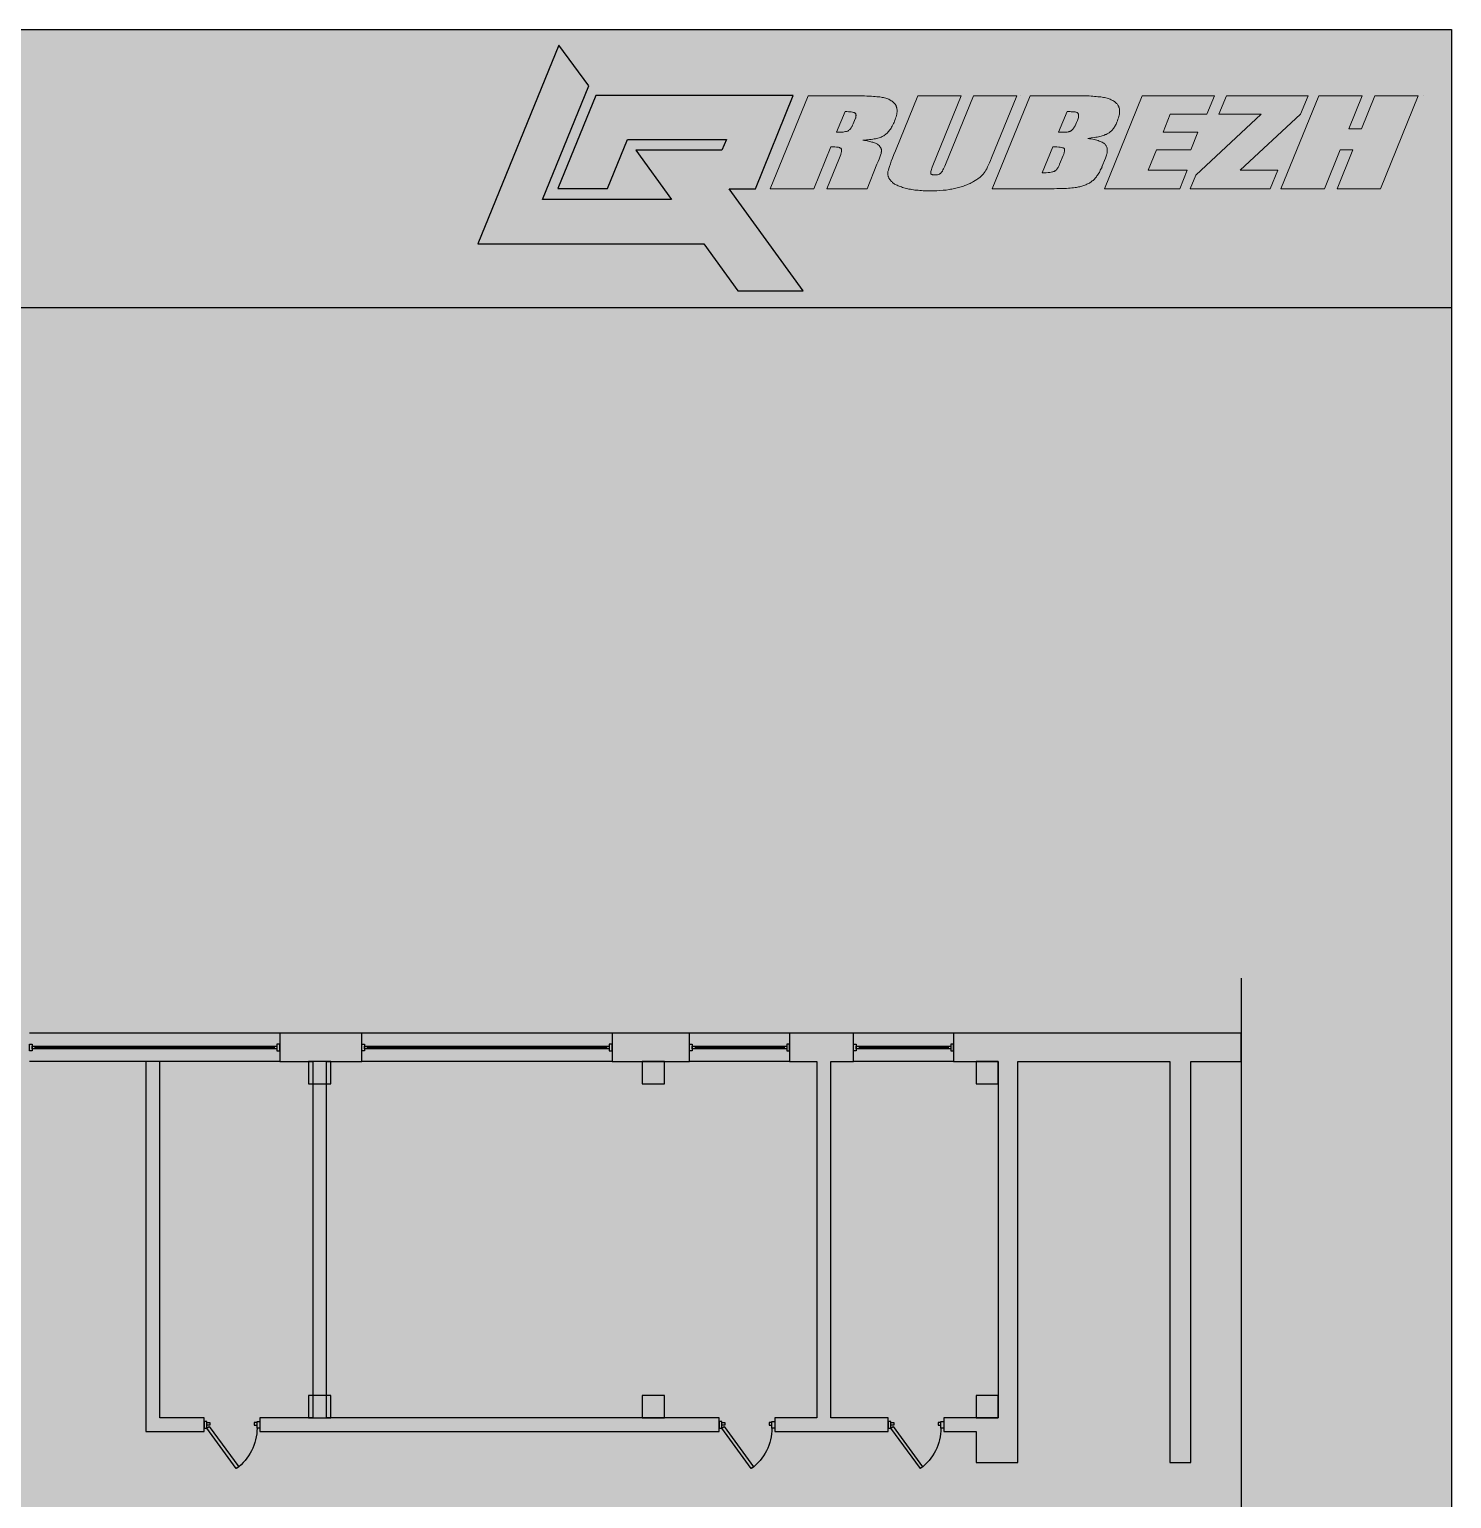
# Model space of a CAD drawing. Header units: millimetres. Extents: x 683 to 978, y 1655 to 1865.
# Drawn here: x 876.1 to 978.4, y 1759.2 to 1864.8 of the extents above; entities that cross this region are included whole.
import ezdxf

# ---------------------------------------------------------------- set-up
doc = ezdxf.new("R2010")
doc.units = ezdxf.units.MM

msp = doc.modelspace()

# ---------------------------------------------------------------- hatches: boundary and pattern name
h = msp.add_hatch(color=255)
h.dxf.hatch_style = 1
h.paths.add_polyline_path([(683.41, 1864.78), (683.41, 1844.78), (978.41, 1844.78), (978.41, 1864.78)])
h = msp.add_hatch(color=150)
h.dxf.hatch_style = 1
h.paths.add_polyline_path([(916.36, 1860.71), (914.21, 1863.65), (908.38, 1849.36), (924.63, 1849.37), (927.09, 1845.99), (931.78, 1845.99), (926.46, 1853.32), (928.35, 1853.32), (931.06, 1860.02), (916.87, 1860.02), (914.14, 1853.33), (917.72, 1853.33), (919.16, 1856.86), (926.26, 1856.86), (925.94, 1856.09), (919.74, 1856.09), (922.31, 1852.55), (913.03, 1852.55)])
h.paths.add_polyline_path([(937.36, 1855.79), (937.3, 1855.6), (937.24, 1855.45), (937.17, 1855.28), (937.09, 1855.08), (936.38, 1853.31), (933.48, 1853.31), (934.39, 1855.54), (934.44, 1855.67), (934.5, 1855.85), (934.52, 1855.93), (934.53, 1855.98), (934.53, 1856.02), (934.54, 1856.09), (934.53, 1856.12), (934.53, 1856.15), (934.53, 1856.17), (934.52, 1856.19), (934.51, 1856.21), (934.49, 1856.23), (934.45, 1856.25), (934.4, 1856.27), (934.32, 1856.3), (934.27, 1856.31), (934.17, 1856.32), (934.06, 1856.33), (933.92, 1856.34), (933.77, 1856.34), (932.54, 1853.31), (929.42, 1853.31), (932.14, 1860.01), (934.35, 1860.01), (934.62, 1860.01), (934.88, 1860.01), (935.12, 1860.01), (935.36, 1860.01), (935.58, 1860.01), (935.79, 1860), (936, 1860), (936.19, 1859.99), (936.36, 1859.98), (936.53, 1859.98), (936.69, 1859.97), (936.94, 1859.95), (937.08, 1859.94), (937.24, 1859.93), (937.51, 1859.89), (937.71, 1859.83), (937.79, 1859.81), (937.9, 1859.77), (938, 1859.72), (938.07, 1859.68), (938.24, 1859.56), (938.4, 1859.4), (938.44, 1859.33), (938.46, 1859.3), (938.49, 1859.24), (938.52, 1859.11), (938.54, 1858.91), (938.52, 1858.72), (938.47, 1858.52), (938.43, 1858.39), (938.39, 1858.29), (938.36, 1858.19), (938.29, 1858.03), (938.23, 1857.91), (938.19, 1857.83), (938.14, 1857.75), (938.1, 1857.67), (938.05, 1857.6), (938, 1857.53), (937.95, 1857.47), (937.9, 1857.41), (937.85, 1857.35), (937.8, 1857.3), (937.67, 1857.19), (937.56, 1857.12), (937.42, 1857.05), (937.27, 1857), (937.08, 1856.94), (936.91, 1856.9), (936.78, 1856.88), (936.59, 1856.86), (936.34, 1856.83), (936.09, 1856.81), (936.26, 1856.79), (936.46, 1856.75), (936.59, 1856.72), (936.83, 1856.65), (937.03, 1856.58), (937.15, 1856.5), (937.26, 1856.39), (937.39, 1856.23), (937.43, 1856.08), (937.41, 1855.96)])
h.paths.add_polyline_path([(934.19, 1857.38), (934.8, 1858.87), (934.93, 1858.87), (935.04, 1858.86), (935.19, 1858.86), (935.35, 1858.83), (935.42, 1858.8), (935.51, 1858.78), (935.59, 1858.67), (935.59, 1858.55), (935.57, 1858.46), (935.56, 1858.43), (935.54, 1858.39), (935.53, 1858.35), (935.38, 1857.98), (935.33, 1857.87), (935.28, 1857.79), (935.24, 1857.71), (935.15, 1857.58), (935.03, 1857.49), (934.92, 1857.45), (934.76, 1857.41), (934.6, 1857.39), (934.44, 1857.38), (934.32, 1857.38)], flags=16)
h.paths.add_polyline_path([(935.05, 1857.5), (935.1, 1857.54), (935.16, 1857.6), (935.2, 1857.65), (935.23, 1857.7), (935.19, 1857.63), (935.13, 1857.57), (935.07, 1857.51)], flags=0)
h.paths.add_polyline_path([(935.59, 1858.58), (935.58, 1858.53), (935.58, 1858.56), (935.59, 1858.64), (935.58, 1858.67), (935.58, 1858.64)], flags=16)
h.paths.add_polyline_path([(937.41, 1856.16), (937.4, 1856.17), (937.42, 1856.13), (937.42, 1856.07)], flags=17)
h.paths.add_polyline_path([(937.97, 1854.87), (938.05, 1855.11), (938.12, 1855.31), (938.21, 1855.53), (938.3, 1855.78), (938.41, 1856.05), (940.02, 1860.01), (943.15, 1860.01), (941.1, 1854.99), (941.06, 1854.88), (941.03, 1854.79), (941, 1854.7), (940.98, 1854.63), (940.96, 1854.56), (940.95, 1854.51), (940.95, 1854.44), (940.98, 1854.38), (940.99, 1854.37), (941.02, 1854.35), (941.03, 1854.34), (941.05, 1854.34), (941.09, 1854.32), (941.13, 1854.31), (941.19, 1854.31), (941.32, 1854.31), (941.38, 1854.31), (941.44, 1854.32), (941.5, 1854.34), (941.55, 1854.36), (941.6, 1854.38), (941.6, 1854.39), (941.68, 1854.44), (941.71, 1854.48), (941.75, 1854.53), (941.79, 1854.59), (941.83, 1854.67), (941.87, 1854.75), (941.92, 1854.85), (941.97, 1854.95), (942.02, 1855.07), (944.02, 1860.01), (947.15, 1860.01), (945.33, 1855.54), (945.25, 1855.35), (945.13, 1855.06), (945, 1854.79), (944.87, 1854.57), (944.78, 1854.43), (944.69, 1854.32), (944.63, 1854.27), (944.54, 1854.18), (944.45, 1854.11), (944.33, 1854.02), (944.16, 1853.91), (943.96, 1853.8), (943.82, 1853.72), (943.72, 1853.68), (943.6, 1853.62), (943.36, 1853.53), (943.23, 1853.49), (943.1, 1853.44), (942.96, 1853.41), (942.86, 1853.38), (942.77, 1853.36), (942.61, 1853.32), (942.47, 1853.3), (942.28, 1853.27), (942.06, 1853.23), (941.84, 1853.21), (941.62, 1853.19), (941.39, 1853.18), (941.16, 1853.17), (940.83, 1853.17), (940.53, 1853.18), (940.4, 1853.18), (940.28, 1853.19), (940.16, 1853.2), (940.04, 1853.21), (939.83, 1853.23), (939.71, 1853.25), (939.51, 1853.28), (939.33, 1853.32), (939.15, 1853.36), (938.97, 1853.41), (938.85, 1853.45), (938.75, 1853.48), (938.62, 1853.53), (938.55, 1853.57), (938.4, 1853.64), (938.24, 1853.74), (938.14, 1853.83), (938.09, 1853.89), (938.02, 1853.97), (937.97, 1854.05), (937.92, 1854.14), (937.9, 1854.21), (937.87, 1854.31), (937.86, 1854.46), (937.9, 1854.63)])
h.paths.add_polyline_path([(953.49, 1856.52), (953.45, 1856.56), (953.4, 1856.59), (953.35, 1856.63), (953.29, 1856.66), (953.22, 1856.69), (953.15, 1856.72), (953.07, 1856.75), (952.99, 1856.78), (952.9, 1856.81), (952.8, 1856.83), (952.7, 1856.86), (952.6, 1856.88), (952.48, 1856.9), (952.36, 1856.92), (952.24, 1856.94), (952.48, 1856.97), (952.71, 1857), (952.82, 1857.02), (952.92, 1857.04), (953.02, 1857.06), (953.11, 1857.08), (953.2, 1857.11), (953.28, 1857.13), (953.36, 1857.16), (953.44, 1857.18), (953.5, 1857.21), (953.57, 1857.23), (953.63, 1857.26), (953.73, 1857.32), (953.83, 1857.39), (953.88, 1857.43), (953.93, 1857.47), (953.97, 1857.51), (954.06, 1857.61), (954.14, 1857.73), (954.24, 1857.89), (954.25, 1857.9), (954.31, 1858.04), (954.34, 1858.11), (954.38, 1858.21), (954.42, 1858.32), (954.45, 1858.42), (954.48, 1858.51), (954.5, 1858.61), (954.52, 1858.69), (954.53, 1858.78), (954.53, 1858.86), (954.53, 1858.93), (954.53, 1859.01), (954.52, 1859.07), (954.5, 1859.14), (954.49, 1859.17), (954.46, 1859.26), (954.44, 1859.29), (954.39, 1859.37), (954.35, 1859.42), (954.31, 1859.46), (954.26, 1859.5), (954.21, 1859.55), (954.16, 1859.59), (954.11, 1859.62), (954.05, 1859.66), (953.98, 1859.69), (953.92, 1859.72), (953.85, 1859.75), (953.78, 1859.78), (953.71, 1859.81), (953.63, 1859.83), (953.55, 1859.85), (953.38, 1859.88), (953.29, 1859.9), (953.19, 1859.92), (953.09, 1859.93), (952.98, 1859.94), (952.86, 1859.95), (952.74, 1859.96), (952.62, 1859.97), (952.48, 1859.98), (952.34, 1859.99), (952.2, 1860), (952.05, 1860), (951.89, 1860.01), (951.73, 1860.01), (951.56, 1860.01), (951.38, 1860.01), (951.2, 1860.01), (948.1, 1860.01), (945.38, 1853.31), (948.98, 1853.31), (949.21, 1853.31), (949.43, 1853.32), (949.64, 1853.32), (949.84, 1853.32), (950.03, 1853.33), (950.22, 1853.33), (950.39, 1853.34), (950.55, 1853.34), (950.71, 1853.35), (950.85, 1853.36), (950.98, 1853.37), (951.11, 1853.38), (951.22, 1853.39), (951.33, 1853.4), (951.43, 1853.42), (951.51, 1853.43), (951.59, 1853.45), (951.67, 1853.47), (951.83, 1853.51), (951.9, 1853.53), (952.04, 1853.58), (952.1, 1853.61), (952.17, 1853.64), (952.23, 1853.67), (952.36, 1853.73), (952.41, 1853.77), (952.52, 1853.84), (952.57, 1853.88), (952.63, 1853.92), (952.68, 1853.97), (952.77, 1854.07), (952.82, 1854.12), (952.87, 1854.18), (952.91, 1854.24), (952.95, 1854.3), (952.99, 1854.36), (953.08, 1854.5), (953.12, 1854.57), (953.19, 1854.72), (953.26, 1854.89), (953.51, 1855.51), (953.55, 1855.59), (953.57, 1855.67), (953.6, 1855.74), (953.61, 1855.82), (953.63, 1855.88), (953.64, 1855.95), (953.65, 1856.02), (953.65, 1856.08), (953.65, 1856.14), (953.64, 1856.2), (953.64, 1856.25), (953.62, 1856.3), (953.6, 1856.35), (953.58, 1856.4), (953.55, 1856.44), (953.52, 1856.48)])
h.paths.add_polyline_path([(949.73, 1856.34), (949.89, 1856.33), (950.03, 1856.33), (950.16, 1856.32), (950.31, 1856.3), (950.43, 1856.27), (950.46, 1856.27), (950.55, 1856.24), (950.59, 1856.11), (950.57, 1856.02), (950.56, 1855.95), (950.52, 1855.81), (950.47, 1855.71), (950.22, 1855.08), (950.18, 1854.99), (950.14, 1854.9), (950.11, 1854.86), (950.09, 1854.82), (950.07, 1854.79), (950.01, 1854.7), (949.91, 1854.61), (949.82, 1854.57), (949.71, 1854.53), (949.61, 1854.51), (949.51, 1854.49), (949.39, 1854.48), (949.26, 1854.47), (949.12, 1854.46), (948.97, 1854.46)], flags=16)
h.paths.add_polyline_path([(950.15, 1857.38), (950.76, 1858.87), (950.87, 1858.87), (950.97, 1858.87), (951.06, 1858.86), (951.15, 1858.86), (951.26, 1858.85), (951.33, 1858.84), (951.44, 1858.83), (951.55, 1858.74), (951.6, 1858.64), (951.59, 1858.5), (951.54, 1858.34), (951.5, 1858.23), (951.44, 1858.09), (951.38, 1857.96), (951.31, 1857.81), (951.25, 1857.71), (951.22, 1857.67), (951.19, 1857.63), (951.15, 1857.58), (951.11, 1857.53), (951.03, 1857.47), (950.91, 1857.43), (950.89, 1857.42), (950.88, 1857.42), (950.84, 1857.42), (950.73, 1857.4), (950.52, 1857.38), (950.4, 1857.38), (950.33, 1857.38), (950.25, 1857.38)], flags=16)
h.paths.add_polyline_path([(950.58, 1856.14), (950.56, 1856.22), (950.51, 1856.25), (950.57, 1856.21)], flags=0)
h.paths.add_polyline_path([(950.02, 1854.72), (950.02, 1854.73), (949.99, 1854.69)], flags=0)
h.paths.add_polyline_path([(949.84, 1854.57), (949.81, 1854.56), (949.87, 1854.59), (949.92, 1854.62), (949.89, 1854.61)], flags=16)
h.paths.add_polyline_path([(951.01, 1857.47), (950.99, 1857.46), (951.04, 1857.48)], flags=0)
h.paths.add_polyline_path([(951.59, 1858.64), (951.58, 1858.66), (951.56, 1858.72), (951.53, 1858.75), (951.58, 1858.69)], flags=0)
h.paths.add_polyline_path([(960.17, 1857.4), (957.66, 1857.4), (958.18, 1858.68), (960.82, 1858.68), (961.36, 1860.01), (956.17, 1860.01), (953.44, 1853.31), (958.86, 1853.31), (959.4, 1854.65), (956.59, 1854.65), (957.19, 1856.13), (959.65, 1856.13)])
h.paths.add_polyline_path([(967.54, 1858.68), (968.09, 1860.01), (962.22, 1860.01), (961.67, 1858.68), (964.72, 1858.68), (960.01, 1854.29), (959.62, 1853.31), (965.36, 1853.31), (965.91, 1854.65), (963.21, 1854.65)])
h.paths.add_polyline_path([(976.01, 1860.01), (972.89, 1860.01), (971.92, 1857.62), (971.01, 1857.62), (971.98, 1860.01), (968.86, 1860.01), (966.14, 1853.31), (969.26, 1853.31), (970.4, 1856.13), (971.31, 1856.13), (970.17, 1853.31), (973.29, 1853.31)])
h = msp.add_hatch(color=254)
h.dxf.hatch_style = 1
h.paths.add_polyline_path([(683.41, 1844.78), (683.41, 1654.78), (978.41, 1654.78), (978.41, 1844.78)])

# ---------------------------------------------------------------- linework, layer by layer
for p, q in [((683.41, 1864.78), (978.41, 1864.78)), ((978.41, 1864.78), (978.41, 1654.78)), ((683.41, 1844.78), (978.41, 1844.78))]:
    msp.add_line(p, q)
at = {"color": 150}
for p, q in [((914.21, 1863.65), (908.38, 1849.36)), ((916.36, 1860.71), (914.21, 1863.65)), ((913.03, 1852.55), (916.36, 1860.71)), ((916.87, 1860.02), (914.14, 1853.33)), ((931.06, 1860.02), (916.87, 1860.02)), ((928.35, 1853.32), (931.06, 1860.02)), ((917.72, 1853.33), (919.16, 1856.86)), ((919.16, 1856.86), (926.26, 1856.86)), ((926.26, 1856.86), (925.94, 1856.09)), ((925.94, 1856.09), (919.74, 1856.09)), ((919.74, 1856.09), (922.31, 1852.55)), ((953.26, 1854.89), (953.23, 1854.8)), ((914.14, 1853.33), (917.72, 1853.33)), ((931.78, 1845.99), (926.46, 1853.32)), ((926.46, 1853.32), (928.35, 1853.32)), ((922.31, 1852.55), (913.03, 1852.55)), ((908.38, 1849.36), (924.63, 1849.37)), ((924.63, 1849.37), (927.09, 1845.99)), ((927.09, 1845.99), (931.78, 1845.99))]:
    msp.add_line(p, q, dxfattribs=at)
at = {"color": 150, "lineweight": 0}
for p, q in [((929.42, 1853.31), (932.14, 1860.01)), ((932.14, 1860.01), (934.35, 1860.01)), ((932.14, 1860.01), (932.14, 1860.01)), ((934.35, 1860.01), (934.62, 1860.01)), ((934.62, 1860.01), (934.88, 1860.01)), ((934.88, 1860.01), (935.12, 1860.01)), ((935.12, 1860.01), (935.36, 1860.01)), ((935.36, 1860.01), (935.58, 1860.01)), ((935.58, 1860.01), (935.79, 1860)), ((935.79, 1860), (936, 1860)), ((936, 1860), (936.19, 1859.99)), ((936.19, 1859.99), (936.36, 1859.98)), ((936.36, 1859.98), (936.53, 1859.98)), ((936.53, 1859.98), (936.69, 1859.97)), ((936.69, 1859.97), (936.83, 1859.96)), ((936.83, 1859.96), (936.96, 1859.95)), ((936.96, 1859.95), (937.08, 1859.94)), ((937.08, 1859.94), (937.2, 1859.93)), ((937.2, 1859.93), (937.29, 1859.92)), ((937.29, 1859.92), (937.38, 1859.91)), ((937.38, 1859.91), (937.47, 1859.89)), ((937.47, 1859.89), (937.56, 1859.87)), ((937.56, 1859.87), (937.64, 1859.85)), ((937.64, 1859.85), (937.72, 1859.83)), ((937.72, 1859.83), (937.79, 1859.81)), ((937.79, 1859.81), (937.87, 1859.78)), ((937.87, 1859.78), (937.93, 1859.75)), ((937.93, 1859.75), (938, 1859.72)), ((938, 1859.72), (938.06, 1859.69)), ((938.06, 1859.69), (938.12, 1859.65)), ((938.12, 1859.65), (938.18, 1859.61)), ((938.18, 1859.61), (938.23, 1859.57)), ((938.23, 1859.57), (938.28, 1859.53)), ((938.28, 1859.53), (938.33, 1859.48)), ((938.33, 1859.48), (938.37, 1859.43)), ((938.37, 1859.43), (938.39, 1859.41)), ((938.39, 1859.41), (938.41, 1859.38)), ((938.41, 1856.05), (940.02, 1860.01)), ((938.41, 1859.38), (938.43, 1859.36)), ((938.43, 1859.36), (938.44, 1859.33)), ((938.44, 1859.33), (938.46, 1859.3)), ((938.46, 1859.3), (938.47, 1859.27)), ((938.47, 1859.27), (938.48, 1859.24)), ((938.48, 1859.24), (938.49, 1859.21)), ((938.49, 1859.21), (938.5, 1859.17)), ((938.5, 1859.17), (938.51, 1859.14)), ((938.51, 1859.14), (938.52, 1859.11)), ((938.52, 1859.11), (938.52, 1859.07)), ((938.52, 1859.07), (938.53, 1859)), ((938.53, 1859), (938.53, 1858.93)), ((940.02, 1860.01), (943.15, 1860.01)), ((943.15, 1860.01), (941.1, 1854.99)), ((942.02, 1855.07), (944.02, 1860.01)), ((944.02, 1860.01), (947.15, 1860.01)), ((947.15, 1860.01), (945.33, 1855.54)), ((945.38, 1853.31), (948.1, 1860.01)), ((947.38, 1860.01), (947.38, 1860.01)), ((948.1, 1860.01), (951.2, 1860.01)), ((948.1, 1860.01), (948.1, 1860.01)), ((951.2, 1860.01), (951.38, 1860.01)), ((951.38, 1860.01), (951.56, 1860.01)), ((951.56, 1860.01), (951.73, 1860.01)), ((951.73, 1860.01), (951.89, 1860.01)), ((951.89, 1860.01), (952.05, 1860)), ((952.05, 1860), (952.2, 1860)), ((952.2, 1860), (952.34, 1859.99)), ((952.34, 1859.99), (952.48, 1859.98)), ((952.48, 1859.98), (952.62, 1859.97)), ((952.62, 1859.97), (952.74, 1859.96)), ((952.74, 1859.96), (952.86, 1859.95)), ((952.86, 1859.95), (952.98, 1859.94)), ((952.98, 1859.94), (953.09, 1859.93)), ((953.09, 1859.93), (953.19, 1859.92)), ((953.19, 1859.92), (953.29, 1859.9)), ((953.29, 1859.9), (953.38, 1859.88)), ((953.38, 1859.88), (953.46, 1859.87)), ((953.44, 1853.31), (956.17, 1860.01)), ((953.46, 1859.87), (953.55, 1859.85)), ((953.55, 1859.85), (953.63, 1859.83)), ((953.63, 1859.83), (953.71, 1859.81)), ((953.71, 1859.81), (953.78, 1859.78)), ((953.78, 1859.78), (953.85, 1859.75)), ((953.85, 1859.75), (953.92, 1859.72)), ((953.92, 1859.72), (953.98, 1859.69)), ((953.98, 1859.69), (954.05, 1859.66)), ((954.05, 1859.66), (954.11, 1859.62)), ((954.11, 1859.62), (954.16, 1859.59)), ((954.16, 1859.59), (954.21, 1859.55)), ((954.21, 1859.55), (954.26, 1859.5)), ((954.26, 1859.5), (954.31, 1859.46)), ((954.31, 1859.46), (954.35, 1859.42)), ((954.35, 1859.42), (954.39, 1859.37)), ((954.39, 1859.37), (954.41, 1859.34)), ((954.41, 1859.34), (954.43, 1859.32)), ((954.43, 1859.32), (954.44, 1859.29)), ((954.44, 1859.29), (954.46, 1859.26)), ((954.46, 1859.26), (954.47, 1859.23)), ((954.47, 1859.23), (954.48, 1859.2)), ((954.48, 1859.2), (954.49, 1859.17)), ((954.49, 1859.17), (954.5, 1859.14)), ((954.5, 1859.14), (954.52, 1859.07)), ((954.52, 1859.07), (954.53, 1859.01)), ((954.53, 1859.01), (954.53, 1858.93)), ((956.17, 1860.01), (961.36, 1860.01)), ((956.96, 1860.01), (956.96, 1860.01)), ((961.36, 1860.01), (960.82, 1858.68)), ((961.67, 1858.68), (962.22, 1860.01)), ((962.22, 1860.01), (968.09, 1860.01)), ((966.14, 1853.31), (968.86, 1860.01)), ((968.09, 1860.01), (967.54, 1858.68)), ((968.86, 1860.01), (971.98, 1860.01)), ((971.98, 1860.01), (971.01, 1857.62)), ((971.92, 1857.62), (972.89, 1860.01)), ((972.89, 1860.01), (976.01, 1860.01)), ((976.01, 1860.01), (973.29, 1853.31)), ((976.42, 1860.01), (976.42, 1860.01)), ((934.8, 1858.87), (934.19, 1857.38)), ((934.93, 1858.87), (934.8, 1858.87)), ((934.8, 1858.87), (934.8, 1858.87)), ((935.04, 1858.86), (934.93, 1858.87)), ((935.15, 1858.86), (935.04, 1858.86)), ((935.24, 1858.85), (935.15, 1858.86)), ((935.32, 1858.83), (935.24, 1858.85)), ((935.39, 1858.81), (935.32, 1858.83)), ((935.33, 1857.88), (935.36, 1857.93)), ((935.36, 1857.93), (935.38, 1857.98)), ((935.38, 1857.98), (935.53, 1858.35)), ((935.42, 1858.8), (935.39, 1858.81)), ((935.45, 1858.8), (935.42, 1858.8)), ((935.47, 1858.78), (935.45, 1858.8)), ((935.5, 1858.77), (935.47, 1858.78)), ((935.52, 1858.76), (935.5, 1858.77)), ((935.53, 1858.74), (935.52, 1858.76)), ((935.55, 1858.73), (935.53, 1858.74)), ((935.53, 1858.35), (935.54, 1858.39)), ((935.54, 1858.39), (935.56, 1858.43)), ((935.56, 1858.71), (935.55, 1858.73)), ((935.57, 1858.69), (935.56, 1858.71)), ((935.56, 1858.43), (935.57, 1858.46)), ((935.58, 1858.67), (935.57, 1858.69)), ((935.57, 1858.5), (935.58, 1858.53)), ((935.57, 1858.46), (935.57, 1858.5)), ((935.58, 1858.64), (935.58, 1858.67)), ((935.59, 1858.62), (935.58, 1858.64)), ((935.58, 1858.56), (935.59, 1858.59)), ((935.58, 1858.53), (935.58, 1858.56)), ((935.59, 1858.59), (935.59, 1858.62)), ((938.27, 1858), (938.23, 1857.91)), ((938.32, 1858.09), (938.27, 1858)), ((938.36, 1858.19), (938.32, 1858.09)), ((938.39, 1858.29), (938.36, 1858.19)), ((938.43, 1858.39), (938.39, 1858.29)), ((938.46, 1858.49), (938.43, 1858.39)), ((938.49, 1858.58), (938.46, 1858.49)), ((938.51, 1858.68), (938.49, 1858.58)), ((938.52, 1858.76), (938.51, 1858.68)), ((938.53, 1858.85), (938.52, 1858.76)), ((938.53, 1858.93), (938.53, 1858.85)), ((950.76, 1858.87), (950.15, 1857.38)), ((950.87, 1858.87), (950.76, 1858.87)), ((950.76, 1858.87), (950.76, 1858.87)), ((950.97, 1858.87), (950.87, 1858.87)), ((951.06, 1858.86), (950.97, 1858.87)), ((951.15, 1858.86), (951.06, 1858.86)), ((951.22, 1858.85), (951.15, 1858.86)), ((951.28, 1858.85), (951.22, 1858.85)), ((951.33, 1858.84), (951.28, 1858.85)), ((951.38, 1858.83), (951.33, 1858.84)), ((951.33, 1857.85), (951.38, 1857.96)), ((951.41, 1858.82), (951.38, 1858.83)), ((951.38, 1857.96), (951.44, 1858.09)), ((951.45, 1858.81), (951.41, 1858.82)), ((951.44, 1858.09), (951.5, 1858.23)), ((951.48, 1858.8), (951.45, 1858.81)), ((951.5, 1858.78), (951.48, 1858.8)), ((951.53, 1858.75), (951.5, 1858.78)), ((951.5, 1858.23), (951.53, 1858.31)), ((951.55, 1858.73), (951.53, 1858.75)), ((951.53, 1858.31), (951.55, 1858.38)), ((951.56, 1858.7), (951.55, 1858.73)), ((951.55, 1858.38), (951.57, 1858.44)), ((951.58, 1858.68), (951.56, 1858.7)), ((951.57, 1858.44), (951.58, 1858.5)), ((951.58, 1858.66), (951.58, 1858.68)), ((951.59, 1858.64), (951.58, 1858.66)), ((951.58, 1858.5), (951.59, 1858.55)), ((951.59, 1858.62), (951.59, 1858.64)), ((951.59, 1858.6), (951.59, 1858.62)), ((951.59, 1858.55), (951.59, 1858.6)), ((954.28, 1857.97), (954.25, 1857.9)), ((954.31, 1858.04), (954.28, 1857.97)), ((954.34, 1858.11), (954.31, 1858.04)), ((954.38, 1858.21), (954.34, 1858.11)), ((954.42, 1858.32), (954.38, 1858.21)), ((954.45, 1858.42), (954.42, 1858.32)), ((954.48, 1858.51), (954.45, 1858.42)), ((954.5, 1858.61), (954.48, 1858.51)), ((954.52, 1858.69), (954.5, 1858.61)), ((954.53, 1858.78), (954.52, 1858.69)), ((954.53, 1858.93), (954.53, 1858.86)), ((954.53, 1858.86), (954.53, 1858.78)), ((958.18, 1858.68), (957.66, 1857.4)), ((960.82, 1858.68), (958.18, 1858.68)), ((960.01, 1854.29), (964.72, 1858.68)), ((964.72, 1858.68), (961.67, 1858.68)), ((967.54, 1858.68), (963.21, 1854.65)), ((934.19, 1857.38), (934.32, 1857.38)), ((934.32, 1857.38), (934.44, 1857.38)), ((934.44, 1857.38), (934.55, 1857.39)), ((934.55, 1857.39), (934.65, 1857.4)), ((934.65, 1857.4), (934.74, 1857.41)), ((934.74, 1857.41), (934.82, 1857.43)), ((934.82, 1857.43), (934.89, 1857.44)), ((934.89, 1857.44), (934.96, 1857.46)), ((934.96, 1857.46), (934.99, 1857.47)), ((934.99, 1857.47), (935.02, 1857.49)), ((935.02, 1857.49), (935.05, 1857.5)), ((935.05, 1857.5), (935.07, 1857.52)), ((935.07, 1857.52), (935.1, 1857.55)), ((935.1, 1857.55), (935.13, 1857.57)), ((935.13, 1857.57), (935.16, 1857.6)), ((935.16, 1857.6), (935.18, 1857.63)), ((935.18, 1857.63), (935.21, 1857.67)), ((935.21, 1857.67), (935.23, 1857.7)), ((935.23, 1857.7), (935.26, 1857.74)), ((935.26, 1857.74), (935.28, 1857.79)), ((935.28, 1857.79), (935.31, 1857.83)), ((935.31, 1857.83), (935.33, 1857.88)), ((936.68, 1856.87), (936.56, 1856.85)), ((936.78, 1856.88), (936.68, 1856.87)), ((936.88, 1856.9), (936.78, 1856.88)), ((936.98, 1856.92), (936.88, 1856.9)), ((937.07, 1856.94), (936.98, 1856.92)), ((937.16, 1856.96), (937.07, 1856.94)), ((937.24, 1856.99), (937.16, 1856.96)), ((937.32, 1857.01), (937.24, 1856.99)), ((937.39, 1857.04), (937.32, 1857.01)), ((937.46, 1857.07), (937.39, 1857.04)), ((937.52, 1857.1), (937.46, 1857.07)), ((937.58, 1857.13), (937.52, 1857.1)), ((937.64, 1857.17), (937.58, 1857.13)), ((937.69, 1857.21), (937.64, 1857.17)), ((937.75, 1857.26), (937.69, 1857.21)), ((937.8, 1857.3), (937.75, 1857.26)), ((937.85, 1857.35), (937.8, 1857.3)), ((937.9, 1857.41), (937.85, 1857.35)), ((937.95, 1857.47), (937.9, 1857.41)), ((938, 1857.53), (937.95, 1857.47)), ((938.05, 1857.6), (938, 1857.53)), ((938.1, 1857.67), (938.05, 1857.6)), ((938.14, 1857.75), (938.1, 1857.67)), ((938.19, 1857.83), (938.14, 1857.75)), ((938.23, 1857.91), (938.19, 1857.83)), ((950.15, 1857.38), (950.25, 1857.38)), ((950.25, 1857.38), (950.33, 1857.38)), ((950.33, 1857.38), (950.4, 1857.38)), ((950.4, 1857.38), (950.46, 1857.38)), ((950.46, 1857.38), (950.57, 1857.39)), ((950.57, 1857.39), (950.67, 1857.39)), ((950.67, 1857.39), (950.76, 1857.4)), ((950.76, 1857.4), (950.84, 1857.42)), ((950.84, 1857.42), (950.88, 1857.42)), ((950.88, 1857.42), (950.91, 1857.43)), ((950.91, 1857.43), (950.95, 1857.44)), ((950.95, 1857.44), (950.98, 1857.45)), ((950.98, 1857.45), (951.01, 1857.47)), ((951.01, 1857.47), (951.04, 1857.48)), ((951.04, 1857.48), (951.06, 1857.49)), ((951.06, 1857.49), (951.08, 1857.51)), ((951.08, 1857.51), (951.11, 1857.53)), ((951.11, 1857.53), (951.13, 1857.55)), ((951.13, 1857.55), (951.15, 1857.58)), ((951.15, 1857.58), (951.17, 1857.6)), ((951.17, 1857.6), (951.2, 1857.63)), ((951.2, 1857.63), (951.22, 1857.67)), ((951.22, 1857.67), (951.25, 1857.71)), ((951.25, 1857.71), (951.28, 1857.75)), ((951.28, 1857.75), (951.33, 1857.85)), ((952.48, 1856.97), (952.24, 1856.94)), ((952.24, 1856.94), (952.36, 1856.92)), ((952.36, 1856.92), (952.48, 1856.9)), ((952.71, 1857), (952.48, 1856.97)), ((952.48, 1856.9), (952.6, 1856.88)), ((952.6, 1856.88), (952.7, 1856.86)), ((952.82, 1857.02), (952.71, 1857)), ((952.92, 1857.04), (952.82, 1857.02)), ((953.02, 1857.06), (952.92, 1857.04)), ((953.11, 1857.08), (953.02, 1857.06)), ((953.2, 1857.11), (953.11, 1857.08)), ((953.28, 1857.13), (953.2, 1857.11)), ((953.36, 1857.16), (953.28, 1857.13)), ((953.44, 1857.18), (953.36, 1857.16)), ((953.5, 1857.21), (953.44, 1857.18)), ((953.57, 1857.23), (953.5, 1857.21)), ((953.63, 1857.26), (953.57, 1857.23)), ((953.68, 1857.29), (953.63, 1857.26)), ((953.73, 1857.32), (953.68, 1857.29)), ((953.78, 1857.35), (953.73, 1857.32)), ((953.83, 1857.39), (953.78, 1857.35)), ((953.88, 1857.43), (953.83, 1857.39)), ((953.93, 1857.47), (953.88, 1857.43)), ((953.98, 1857.51), (953.93, 1857.47)), ((954.02, 1857.56), (953.98, 1857.51)), ((954.06, 1857.61), (954.02, 1857.56)), ((954.1, 1857.66), (954.06, 1857.61)), ((954.14, 1857.72), (954.1, 1857.66)), ((954.18, 1857.78), (954.14, 1857.72)), ((954.21, 1857.84), (954.18, 1857.78)), ((954.25, 1857.9), (954.21, 1857.84)), ((957.66, 1857.4), (960.17, 1857.4)), ((960.17, 1857.4), (959.65, 1856.13)), ((971.01, 1857.62), (971.92, 1857.62)), ((933.77, 1856.34), (932.54, 1853.31)), ((933.92, 1856.34), (933.77, 1856.34)), ((934.06, 1856.33), (933.92, 1856.34)), ((934.17, 1856.32), (934.06, 1856.33)), ((934.27, 1856.31), (934.17, 1856.32)), ((934.32, 1856.3), (934.27, 1856.31)), ((934.36, 1856.29), (934.32, 1856.3)), ((934.39, 1856.28), (934.36, 1856.29)), ((934.42, 1856.27), (934.39, 1856.28)), ((934.45, 1856.25), (934.42, 1856.27)), ((934.47, 1856.24), (934.45, 1856.25)), ((934.49, 1856.23), (934.47, 1856.24)), ((934.48, 1855.79), (934.49, 1855.84)), ((934.51, 1856.21), (934.49, 1856.23)), ((934.49, 1855.84), (934.51, 1855.89)), ((934.52, 1856.19), (934.51, 1856.21)), ((934.51, 1855.89), (934.52, 1855.93)), ((934.53, 1856.17), (934.52, 1856.19)), ((934.52, 1855.93), (934.53, 1855.98)), ((934.53, 1856.15), (934.53, 1856.17)), ((934.53, 1856.12), (934.53, 1856.15)), ((934.54, 1856.09), (934.53, 1856.12)), ((934.53, 1856.05), (934.54, 1856.09)), ((934.53, 1856.02), (934.53, 1856.05)), ((934.53, 1855.98), (934.53, 1856.02)), ((936.21, 1856.82), (936.08, 1856.81)), ((936.08, 1856.81), (936.19, 1856.8)), ((936.19, 1856.8), (936.29, 1856.78)), ((936.33, 1856.83), (936.21, 1856.82)), ((936.29, 1856.78), (936.39, 1856.76)), ((936.45, 1856.84), (936.33, 1856.83)), ((936.39, 1856.76), (936.48, 1856.74)), ((936.56, 1856.85), (936.45, 1856.84)), ((936.48, 1856.74), (936.56, 1856.72)), ((936.56, 1856.72), (936.64, 1856.7)), ((936.64, 1856.7), (936.72, 1856.68)), ((936.72, 1856.68), (936.79, 1856.66)), ((936.79, 1856.66), (936.86, 1856.64)), ((936.86, 1856.64), (936.92, 1856.62)), ((936.92, 1856.62), (936.98, 1856.59)), ((936.98, 1856.59), (937.03, 1856.57)), ((937.03, 1856.57), (937.08, 1856.55)), ((937.08, 1856.55), (937.12, 1856.52)), ((937.12, 1856.52), (937.16, 1856.5)), ((937.16, 1856.5), (937.18, 1856.47)), ((937.18, 1856.47), (937.24, 1856.42)), ((937.24, 1856.42), (937.29, 1856.36)), ((937.29, 1856.36), (937.33, 1856.31)), ((937.33, 1856.31), (937.36, 1856.26)), ((937.38, 1855.85), (937.34, 1855.73)), ((937.36, 1856.26), (937.37, 1856.24)), ((937.37, 1856.24), (937.38, 1856.21)), ((937.38, 1856.21), (937.4, 1856.19)), ((937.4, 1855.94), (937.38, 1855.85)), ((937.4, 1856.19), (937.4, 1856.17)), ((937.4, 1856.17), (937.41, 1856.14)), ((937.41, 1855.98), (937.4, 1855.94)), ((937.41, 1856.14), (937.41, 1856.12)), ((937.41, 1856.12), (937.42, 1856.1)), ((937.42, 1856.02), (937.41, 1855.98)), ((937.42, 1856.1), (937.42, 1856.07)), ((937.42, 1856.07), (937.42, 1856.05)), ((937.42, 1856.05), (937.42, 1856.02)), ((938.3, 1855.78), (938.41, 1856.05)), ((949.73, 1856.34), (948.97, 1854.46)), ((949.89, 1856.33), (949.73, 1856.34)), ((949.73, 1856.34), (949.73, 1856.34)), ((950.03, 1856.33), (949.89, 1856.33)), ((950.16, 1856.32), (950.03, 1856.33)), ((950.27, 1856.31), (950.16, 1856.32)), ((950.36, 1856.29), (950.27, 1856.31)), ((950.43, 1856.27), (950.36, 1856.29)), ((950.46, 1856.27), (950.43, 1856.27)), ((950.49, 1856.26), (950.46, 1856.27)), ((950.47, 1855.71), (950.52, 1855.81)), ((950.51, 1856.25), (950.49, 1856.26)), ((950.53, 1856.23), (950.51, 1856.25)), ((950.52, 1855.81), (950.54, 1855.91)), ((950.54, 1856.22), (950.53, 1856.23)), ((950.55, 1856.21), (950.54, 1856.22)), ((950.54, 1855.91), (950.56, 1855.95)), ((950.57, 1856.19), (950.55, 1856.21)), ((950.56, 1855.95), (950.57, 1855.99)), ((950.57, 1856.17), (950.57, 1856.19)), ((950.58, 1856.14), (950.57, 1856.17)), ((950.57, 1856.02), (950.58, 1856.06)), ((950.57, 1855.99), (950.57, 1856.02)), ((950.58, 1856.12), (950.58, 1856.14)), ((950.58, 1856.09), (950.58, 1856.12)), ((950.58, 1856.06), (950.58, 1856.09)), ((952.7, 1856.86), (952.8, 1856.83)), ((952.8, 1856.83), (952.9, 1856.81)), ((952.9, 1856.81), (952.99, 1856.78)), ((952.99, 1856.78), (953.07, 1856.75)), ((953.07, 1856.75), (953.15, 1856.72)), ((953.15, 1856.72), (953.22, 1856.69)), ((953.22, 1856.69), (953.29, 1856.66)), ((953.29, 1856.66), (953.35, 1856.63)), ((953.35, 1856.63), (953.4, 1856.59)), ((953.4, 1856.59), (953.45, 1856.56)), ((953.45, 1856.56), (953.49, 1856.52)), ((953.49, 1856.52), (953.52, 1856.48)), ((953.52, 1856.48), (953.55, 1856.44)), ((953.55, 1856.44), (953.58, 1856.4)), ((953.58, 1856.4), (953.6, 1856.35)), ((953.6, 1856.35), (953.62, 1856.3)), ((953.61, 1855.82), (953.6, 1855.74)), ((953.63, 1855.88), (953.61, 1855.82)), ((953.62, 1856.3), (953.64, 1856.25)), ((953.64, 1855.95), (953.63, 1855.88)), ((953.64, 1856.25), (953.64, 1856.2)), ((953.64, 1856.2), (953.65, 1856.14)), ((953.65, 1856.02), (953.64, 1855.95)), ((953.65, 1856.14), (953.65, 1856.08)), ((953.65, 1856.08), (953.65, 1856.02)), ((957.19, 1856.13), (956.59, 1854.65)), ((959.65, 1856.13), (957.19, 1856.13)), ((970.4, 1856.13), (969.26, 1853.31)), ((970.17, 1853.31), (971.31, 1856.13)), ((971.31, 1856.13), (970.4, 1856.13)), ((933.48, 1853.31), (934.39, 1855.54)), ((934.39, 1855.54), (934.44, 1855.67)), ((934.44, 1855.67), (934.48, 1855.79)), ((937.09, 1855.08), (936.38, 1853.31)), ((937.17, 1855.28), (937.09, 1855.08)), ((937.24, 1855.45), (937.17, 1855.28)), ((937.3, 1855.6), (937.24, 1855.45)), ((937.34, 1855.73), (937.3, 1855.6)), ((937.91, 1854.66), (937.94, 1854.78)), ((937.94, 1854.78), (937.99, 1854.93)), ((937.99, 1854.93), (938.05, 1855.11)), ((938.05, 1855.11), (938.12, 1855.31)), ((938.12, 1855.31), (938.21, 1855.53)), ((938.21, 1855.53), (938.3, 1855.78)), ((941.03, 1854.79), (941, 1854.7)), ((941.06, 1854.88), (941.03, 1854.79)), ((941.1, 1854.99), (941.06, 1854.88)), ((941.83, 1854.67), (941.87, 1854.75)), ((941.87, 1854.75), (941.92, 1854.85)), ((941.92, 1854.85), (941.97, 1854.95)), ((941.97, 1854.95), (942.02, 1855.07)), ((944.98, 1854.76), (944.91, 1854.65)), ((945.04, 1854.89), (944.98, 1854.76)), ((945.11, 1855.03), (945.04, 1854.89)), ((945.18, 1855.18), (945.11, 1855.03)), ((945.25, 1855.35), (945.18, 1855.18)), ((945.33, 1855.54), (945.25, 1855.35)), ((950.02, 1854.72), (950.04, 1854.75)), ((950.04, 1854.75), (950.07, 1854.79)), ((950.07, 1854.79), (950.09, 1854.82)), ((950.09, 1854.82), (950.11, 1854.86)), ((950.11, 1854.86), (950.14, 1854.9)), ((950.14, 1854.9), (950.18, 1854.99)), ((950.18, 1854.99), (950.22, 1855.08)), ((950.22, 1855.08), (950.47, 1855.71)), ((953.23, 1854.8), (953.19, 1854.72)), ((953.51, 1855.51), (953.26, 1854.89)), ((953.55, 1855.59), (953.51, 1855.51)), ((953.57, 1855.67), (953.55, 1855.59)), ((953.6, 1855.74), (953.57, 1855.67)), ((937.87, 1854.51), (937.88, 1854.56)), ((937.87, 1854.47), (937.87, 1854.51)), ((937.87, 1854.43), (937.87, 1854.47)), ((937.87, 1854.38), (937.87, 1854.43)), ((937.87, 1854.34), (937.87, 1854.38)), ((937.88, 1854.3), (937.87, 1854.34)), ((937.88, 1854.56), (937.91, 1854.66)), ((937.89, 1854.26), (937.88, 1854.3)), ((937.9, 1854.21), (937.89, 1854.26)), ((937.91, 1854.17), (937.9, 1854.21)), ((937.93, 1854.13), (937.91, 1854.17)), ((937.95, 1854.09), (937.93, 1854.13)), ((937.97, 1854.05), (937.95, 1854.09)), ((938, 1854.01), (937.97, 1854.05)), ((938.03, 1853.97), (938, 1854.01)), ((938.06, 1853.93), (938.03, 1853.97)), ((938.09, 1853.89), (938.06, 1853.93)), ((938.13, 1853.84), (938.09, 1853.89)), ((938.17, 1853.81), (938.13, 1853.84)), ((938.21, 1853.77), (938.17, 1853.81)), ((938.26, 1853.73), (938.21, 1853.77)), ((938.31, 1853.7), (938.26, 1853.73)), ((938.36, 1853.66), (938.31, 1853.7)), ((940.96, 1854.56), (940.95, 1854.51)), ((940.95, 1854.51), (940.95, 1854.48)), ((940.95, 1854.48), (940.95, 1854.46)), ((940.95, 1854.46), (940.95, 1854.44)), ((940.95, 1854.44), (940.96, 1854.43)), ((940.98, 1854.63), (940.96, 1854.56)), ((940.96, 1854.43), (940.96, 1854.41)), ((940.96, 1854.41), (940.97, 1854.4)), ((940.97, 1854.4), (940.98, 1854.38)), ((941, 1854.7), (940.98, 1854.63)), ((940.98, 1854.38), (940.99, 1854.37)), ((940.99, 1854.37), (941, 1854.36)), ((941, 1854.36), (941.02, 1854.35)), ((941.02, 1854.35), (941.03, 1854.34)), ((941.03, 1854.34), (941.05, 1854.34)), ((941.05, 1854.34), (941.09, 1854.32)), ((941.09, 1854.32), (941.13, 1854.31)), ((941.13, 1854.31), (941.19, 1854.31)), ((941.19, 1854.31), (941.25, 1854.31)), ((941.25, 1854.31), (941.32, 1854.31)), ((941.32, 1854.31), (941.38, 1854.31)), ((941.38, 1854.31), (941.44, 1854.32)), ((941.44, 1854.32), (941.5, 1854.34)), ((941.5, 1854.34), (941.55, 1854.36)), ((941.55, 1854.36), (941.6, 1854.38)), ((941.6, 1854.38), (941.62, 1854.39)), ((941.62, 1854.39), (941.64, 1854.41)), ((941.64, 1854.41), (941.66, 1854.42)), ((941.66, 1854.42), (941.68, 1854.44)), ((941.68, 1854.44), (941.71, 1854.48)), ((941.71, 1854.48), (941.75, 1854.53)), ((941.75, 1854.53), (941.79, 1854.59)), ((941.79, 1854.59), (941.83, 1854.67)), ((943.8, 1853.71), (943.72, 1853.68)), ((943.87, 1853.75), (943.8, 1853.71)), ((943.95, 1853.79), (943.87, 1853.75)), ((944.02, 1853.83), (943.95, 1853.79)), ((944.16, 1853.91), (944.02, 1853.83)), ((944.28, 1853.99), (944.16, 1853.91)), ((944.34, 1854.03), (944.28, 1853.99)), ((944.39, 1854.07), (944.34, 1854.03)), ((944.45, 1854.11), (944.39, 1854.07)), ((944.5, 1854.15), (944.45, 1854.11)), ((944.55, 1854.19), (944.5, 1854.15)), ((944.59, 1854.23), (944.55, 1854.19)), ((944.63, 1854.27), (944.59, 1854.23)), ((944.67, 1854.31), (944.63, 1854.27)), ((944.71, 1854.35), (944.67, 1854.31)), ((944.74, 1854.39), (944.71, 1854.35)), ((944.77, 1854.43), (944.74, 1854.39)), ((944.8, 1854.46), (944.77, 1854.43)), ((944.86, 1854.55), (944.8, 1854.46)), ((944.91, 1854.65), (944.86, 1854.55)), ((948.97, 1854.46), (949.12, 1854.46)), ((949.12, 1854.46), (949.26, 1854.47)), ((949.26, 1854.47), (949.39, 1854.48)), ((949.39, 1854.48), (949.51, 1854.49)), ((949.51, 1854.49), (949.61, 1854.51)), ((949.61, 1854.51), (949.7, 1854.53)), ((949.7, 1854.53), (949.74, 1854.54)), ((949.74, 1854.54), (949.78, 1854.55)), ((949.78, 1854.55), (949.81, 1854.56)), ((949.81, 1854.56), (949.84, 1854.57)), ((949.84, 1854.57), (949.86, 1854.59)), ((949.86, 1854.59), (949.89, 1854.61)), ((949.89, 1854.61), (949.92, 1854.62)), ((949.92, 1854.62), (949.94, 1854.64)), ((949.94, 1854.64), (949.97, 1854.67)), ((949.97, 1854.67), (949.99, 1854.69)), ((949.99, 1854.69), (950.02, 1854.72)), ((952.3, 1853.7), (952.23, 1853.67)), ((952.36, 1853.73), (952.3, 1853.7)), ((952.41, 1853.77), (952.36, 1853.73)), ((952.47, 1853.8), (952.41, 1853.77)), ((952.52, 1853.84), (952.47, 1853.8)), ((952.57, 1853.88), (952.52, 1853.84)), ((952.63, 1853.92), (952.57, 1853.88)), ((952.68, 1853.97), (952.63, 1853.92)), ((952.72, 1854.02), (952.68, 1853.97)), ((952.77, 1854.07), (952.72, 1854.02)), ((952.82, 1854.12), (952.77, 1854.07)), ((952.87, 1854.18), (952.82, 1854.12)), ((952.91, 1854.24), (952.87, 1854.18)), ((952.95, 1854.3), (952.91, 1854.24)), ((952.99, 1854.36), (952.95, 1854.3)), ((953.04, 1854.43), (952.99, 1854.36)), ((953.08, 1854.5), (953.04, 1854.43)), ((953.12, 1854.57), (953.08, 1854.5)), ((953.15, 1854.65), (953.12, 1854.57)), ((953.19, 1854.72), (953.15, 1854.65)), ((956.59, 1854.65), (959.4, 1854.65)), ((959.4, 1854.65), (958.86, 1853.31)), ((959.62, 1853.31), (960.01, 1854.29)), ((963.21, 1854.65), (965.91, 1854.65)), ((965.91, 1854.65), (965.36, 1853.31)), ((932.54, 1853.31), (929.42, 1853.31)), ((936.38, 1853.31), (933.48, 1853.31)), ((938.42, 1853.63), (938.36, 1853.66)), ((938.48, 1853.6), (938.42, 1853.63)), ((938.55, 1853.57), (938.48, 1853.6)), ((938.62, 1853.53), (938.55, 1853.57)), ((938.69, 1853.5), (938.62, 1853.53)), ((938.77, 1853.48), (938.69, 1853.5)), ((938.85, 1853.45), (938.77, 1853.48)), ((938.93, 1853.42), (938.85, 1853.45)), ((939.02, 1853.39), (938.93, 1853.42)), ((939.11, 1853.37), (939.02, 1853.39)), ((939.2, 1853.35), (939.11, 1853.37)), ((939.3, 1853.32), (939.2, 1853.35)), ((939.39, 1853.3), (939.3, 1853.32)), ((939.5, 1853.28), (939.39, 1853.3)), ((939.6, 1853.26), (939.5, 1853.28)), ((939.71, 1853.25), (939.6, 1853.26)), ((939.82, 1853.23), (939.71, 1853.25)), ((939.93, 1853.22), (939.82, 1853.23)), ((940.04, 1853.21), (939.93, 1853.22)), ((940.16, 1853.2), (940.04, 1853.21)), ((940.28, 1853.19), (940.16, 1853.2)), ((940.4, 1853.18), (940.28, 1853.19)), ((940.53, 1853.18), (940.4, 1853.18)), ((940.66, 1853.17), (940.53, 1853.18)), ((940.78, 1853.17), (940.66, 1853.17)), ((940.92, 1853.17), (940.78, 1853.17)), ((941.16, 1853.17), (940.92, 1853.17)), ((941.39, 1853.18), (941.16, 1853.17)), ((941.62, 1853.19), (941.39, 1853.18)), ((941.84, 1853.21), (941.62, 1853.19)), ((942.06, 1853.23), (941.84, 1853.21)), ((942.27, 1853.26), (942.06, 1853.23)), ((942.37, 1853.28), (942.27, 1853.26)), ((942.47, 1853.3), (942.37, 1853.28)), ((942.57, 1853.32), (942.47, 1853.3)), ((942.67, 1853.34), (942.57, 1853.32)), ((942.77, 1853.36), (942.67, 1853.34)), ((942.86, 1853.38), (942.77, 1853.36)), ((942.96, 1853.41), (942.86, 1853.38)), ((943.05, 1853.43), (942.96, 1853.41)), ((943.14, 1853.46), (943.05, 1853.43)), ((943.23, 1853.49), (943.14, 1853.46)), ((943.31, 1853.51), (943.23, 1853.49)), ((943.4, 1853.55), (943.31, 1853.51)), ((943.48, 1853.57), (943.4, 1853.55)), ((943.56, 1853.61), (943.48, 1853.57)), ((943.65, 1853.64), (943.56, 1853.61)), ((943.72, 1853.68), (943.65, 1853.64)), ((948.98, 1853.31), (945.38, 1853.31)), ((949.21, 1853.31), (948.98, 1853.31)), ((949.43, 1853.32), (949.21, 1853.31)), ((949.64, 1853.32), (949.43, 1853.32)), ((949.84, 1853.32), (949.64, 1853.32)), ((950.03, 1853.33), (949.84, 1853.32)), ((950.22, 1853.33), (950.03, 1853.33)), ((950.39, 1853.34), (950.22, 1853.33)), ((950.55, 1853.34), (950.39, 1853.34)), ((950.71, 1853.35), (950.55, 1853.34)), ((950.85, 1853.36), (950.71, 1853.35)), ((950.98, 1853.37), (950.85, 1853.36)), ((951.11, 1853.38), (950.98, 1853.37)), ((951.22, 1853.39), (951.11, 1853.38)), ((951.33, 1853.4), (951.22, 1853.39)), ((951.43, 1853.42), (951.33, 1853.4)), ((951.51, 1853.43), (951.43, 1853.42)), ((951.59, 1853.45), (951.51, 1853.43)), ((951.67, 1853.47), (951.59, 1853.45)), ((951.75, 1853.49), (951.67, 1853.47)), ((951.83, 1853.51), (951.75, 1853.49)), ((951.9, 1853.53), (951.83, 1853.51)), ((951.97, 1853.55), (951.9, 1853.53)), ((952.04, 1853.58), (951.97, 1853.55)), ((952.1, 1853.61), (952.04, 1853.58)), ((952.17, 1853.64), (952.1, 1853.61)), ((952.23, 1853.67), (952.17, 1853.64)), ((958.86, 1853.31), (953.44, 1853.31)), ((965.36, 1853.31), (959.62, 1853.31)), ((969.26, 1853.31), (966.14, 1853.31)), ((973.29, 1853.31), (970.17, 1853.31))]:
    msp.add_line(p, q, dxfattribs=at)
at = {"color": 251, "lineweight": -3}
for p, q in [((963.27, 1796.58), (963.27, 1760.12)), ((963.27, 1760.12), (963.27, 1758.02))]:
    msp.add_line(p, q, dxfattribs=at)
at = {"color": 251, "linetype": 'Continuous', "lineweight": -3}
for p, q in [((894.14, 1792.61), (876.14, 1792.61)), ((897.01, 1792.61), (894.14, 1792.61)), ((894.14, 1792.61), (894.14, 1790.57)), ((900.04, 1792.61), (897.01, 1792.61)), ((918.04, 1792.61), (900.04, 1792.61)), ((900.04, 1790.57), (900.04, 1792.61)), ((923.61, 1792.61), (918.04, 1792.61)), ((918.04, 1792.61), (918.04, 1790.57)), ((930.81, 1792.61), (923.61, 1792.61)), ((923.61, 1790.57), (923.61, 1792.61)), ((933.27, 1792.61), (930.81, 1792.61)), ((930.81, 1792.61), (930.81, 1790.57)), ((935.4, 1792.61), (933.27, 1792.61)), ((942.6, 1792.61), (935.4, 1792.61)), ((935.4, 1790.57), (935.4, 1792.61)), ((945.81, 1792.61), (942.6, 1792.61)), ((942.6, 1792.61), (942.6, 1790.57)), ((958.15, 1792.61), (945.81, 1792.61)), ((963.27, 1792.61), (958.15, 1792.61)), ((963.27, 1790.57), (963.27, 1792.61)), ((876.54, 1791.69), (876.54, 1791.49)), ((893.74, 1791.59), (876.54, 1791.59)), ((893.74, 1791.69), (893.74, 1791.49)), ((900.44, 1791.69), (900.44, 1791.49)), ((917.64, 1791.59), (900.44, 1791.59)), ((917.64, 1791.69), (917.64, 1791.49)), ((924.01, 1791.69), (924.01, 1791.49)), ((930.41, 1791.59), (924.01, 1791.59)), ((930.41, 1791.69), (930.41, 1791.49)), ((935.8, 1791.69), (935.8, 1791.49)), ((942.2, 1791.59), (935.8, 1791.59)), ((942.2, 1791.69), (942.2, 1791.49)), ((894.14, 1790.57), (876.14, 1790.57)), ((884.51, 1790.57), (884.51, 1763.97)), ((885.51, 1764.97), (885.51, 1790.57)), ((894.14, 1790.57), (896.51, 1790.57)), ((897.81, 1790.57), (896.21, 1790.57)), ((896.21, 1790.57), (896.21, 1788.97)), ((897.81, 1790.57), (896.21, 1790.57)), ((896.21, 1790.57), (896.21, 1788.97)), ((897.81, 1790.57), (896.21, 1790.57)), ((896.21, 1790.57), (896.21, 1788.97)), ((896.51, 1790.57), (896.51, 1764.97)), ((897.51, 1764.97), (897.51, 1790.57)), ((897.51, 1790.57), (900.04, 1790.57)), ((897.81, 1788.97), (897.81, 1790.57)), ((897.81, 1788.97), (897.81, 1790.57)), ((897.81, 1788.97), (897.81, 1790.57)), ((918.04, 1790.57), (900.04, 1790.57)), ((918.04, 1790.57), (923.61, 1790.57)), ((921.81, 1790.57), (920.21, 1790.57)), ((920.21, 1790.57), (920.21, 1788.97)), ((921.81, 1790.57), (920.21, 1790.57)), ((920.21, 1790.57), (920.21, 1788.97)), ((921.81, 1790.57), (920.21, 1790.57)), ((920.21, 1790.57), (920.21, 1788.97)), ((921.81, 1788.97), (921.81, 1790.57)), ((921.81, 1788.97), (921.81, 1790.57)), ((921.81, 1788.97), (921.81, 1790.57)), ((930.81, 1790.57), (923.61, 1790.57)), ((930.81, 1790.57), (932.77, 1790.57)), ((932.77, 1790.57), (932.77, 1764.97)), ((933.77, 1764.97), (933.77, 1790.57)), ((933.77, 1790.57), (935.4, 1790.57)), ((942.6, 1790.57), (935.4, 1790.57)), ((942.6, 1790.57), (945.81, 1790.57)), ((945.81, 1790.57), (944.21, 1790.57)), ((944.21, 1790.57), (944.21, 1788.97)), ((945.81, 1790.57), (944.21, 1790.57)), ((944.21, 1790.57), (944.21, 1788.97)), ((945.81, 1790.57), (944.21, 1790.57)), ((944.21, 1790.57), (944.21, 1788.97)), ((945.81, 1788.97), (945.81, 1790.57)), ((945.81, 1788.97), (945.81, 1790.57)), ((945.81, 1788.97), (945.81, 1790.57)), ((945.81, 1790.57), (945.81, 1764.97)), ((947.21, 1764.97), (947.21, 1790.57)), ((947.21, 1790.57), (958.15, 1790.57)), ((958.15, 1790.57), (958.15, 1761.76)), ((959.67, 1761.76), (959.67, 1790.57)), ((959.67, 1790.57), (963.27, 1790.57)), ((896.21, 1788.97), (897.81, 1788.97)), ((896.21, 1788.97), (897.81, 1788.97)), ((896.21, 1788.97), (897.81, 1788.97)), ((920.21, 1788.97), (921.81, 1788.97)), ((920.21, 1788.97), (921.81, 1788.97)), ((920.21, 1788.97), (921.81, 1788.97)), ((944.21, 1788.97), (945.81, 1788.97)), ((944.21, 1788.97), (945.81, 1788.97)), ((944.21, 1788.97), (945.81, 1788.97)), ((897.81, 1766.57), (896.21, 1766.57)), ((896.21, 1766.57), (896.21, 1764.97)), ((897.81, 1764.97), (897.81, 1766.57)), ((921.81, 1766.57), (920.21, 1766.57)), ((920.21, 1766.57), (920.21, 1764.97)), ((921.81, 1764.97), (921.81, 1766.57)), ((945.81, 1766.57), (944.21, 1766.57)), ((944.21, 1766.57), (944.21, 1764.97)), ((945.81, 1766.57), (944.21, 1766.57)), ((944.21, 1766.57), (944.21, 1764.97)), ((945.81, 1766.57), (944.21, 1766.57)), ((944.21, 1766.57), (944.21, 1764.97)), ((945.81, 1764.97), (945.81, 1766.57)), ((945.81, 1764.97), (945.81, 1766.57)), ((945.81, 1764.97), (945.81, 1766.57)), ((888.71, 1764.97), (885.51, 1764.97)), ((888.71, 1763.97), (888.71, 1764.97)), ((892.71, 1764.97), (892.71, 1763.97)), ((896.51, 1764.97), (892.71, 1764.97)), ((896.21, 1764.97), (897.81, 1764.97)), ((925.74, 1764.97), (897.51, 1764.97)), ((920.21, 1764.97), (921.81, 1764.97)), ((925.74, 1763.97), (925.74, 1764.97)), ((929.74, 1764.97), (929.74, 1763.97)), ((932.77, 1764.97), (929.74, 1764.97)), ((937.89, 1764.97), (933.77, 1764.97)), ((937.89, 1763.97), (937.89, 1764.97)), ((941.89, 1764.97), (941.89, 1763.97)), ((945.81, 1764.97), (941.89, 1764.97)), ((944.21, 1764.97), (945.81, 1764.97)), ((944.21, 1764.97), (945.81, 1764.97)), ((944.21, 1764.97), (945.81, 1764.97)), ((947.21, 1761.76), (947.21, 1764.97)), ((884.51, 1763.97), (888.71, 1763.97)), ((892.71, 1763.97), (897.01, 1763.97)), ((897.01, 1763.97), (925.74, 1763.97)), ((929.74, 1763.97), (933.27, 1763.97)), ((933.27, 1763.97), (937.89, 1763.97)), ((941.89, 1763.97), (944.21, 1763.97)), ((944.21, 1763.97), (944.21, 1761.76)), ((944.21, 1761.76), (947.21, 1761.76)), ((958.15, 1761.76), (959.67, 1761.76))]:
    msp.add_line(p, q, dxfattribs=at)
for points in [[(876.34, 1791.35), (876.14, 1791.35), (876.14, 1791.83), (876.34, 1791.83)], [(893.94, 1791.69), (893.94, 1791.49), (876.34, 1791.49), (876.34, 1791.69)], [(893.94, 1791.35), (894.14, 1791.35), (894.14, 1791.83), (893.94, 1791.83)], [(900.24, 1791.35), (900.04, 1791.35), (900.04, 1791.83), (900.24, 1791.83)], [(917.84, 1791.69), (917.84, 1791.49), (900.24, 1791.49), (900.24, 1791.69)], [(917.84, 1791.35), (918.04, 1791.35), (918.04, 1791.83), (917.84, 1791.83)], [(923.81, 1791.35), (923.61, 1791.35), (923.61, 1791.83), (923.81, 1791.83)], [(930.61, 1791.69), (930.61, 1791.49), (923.81, 1791.49), (923.81, 1791.69)], [(930.61, 1791.35), (930.81, 1791.35), (930.81, 1791.83), (930.61, 1791.83)], [(935.6, 1791.35), (935.4, 1791.35), (935.4, 1791.83), (935.6, 1791.83)], [(942.4, 1791.69), (942.4, 1791.49), (935.6, 1791.49), (935.6, 1791.69)], [(942.4, 1791.35), (942.6, 1791.35), (942.6, 1791.83), (942.4, 1791.83)], [(888.91, 1764.71), (888.71, 1764.71), (888.71, 1764.23), (888.91, 1764.23)], [(888.91, 1764.63), (889.11, 1764.63), (889.11, 1764.43), (888.91, 1764.43)], [(888.91, 1764.23), (889.07, 1764.35), (891.19, 1761.44), (891.02, 1761.32)], [(892.51, 1764.63), (892.31, 1764.63), (892.31, 1764.43), (892.51, 1764.43)], [(892.51, 1764.71), (892.71, 1764.71), (892.71, 1764.23), (892.51, 1764.23)], [(925.94, 1764.71), (925.74, 1764.71), (925.74, 1764.23), (925.94, 1764.23)], [(925.94, 1764.63), (926.14, 1764.63), (926.14, 1764.43), (925.94, 1764.43)], [(925.94, 1764.23), (926.1, 1764.35), (928.21, 1761.44), (928.05, 1761.32)], [(929.54, 1764.63), (929.34, 1764.63), (929.34, 1764.43), (929.54, 1764.43)], [(929.54, 1764.71), (929.74, 1764.71), (929.74, 1764.23), (929.54, 1764.23)], [(938.09, 1764.71), (937.89, 1764.71), (937.89, 1764.23), (938.09, 1764.23)], [(938.09, 1764.63), (938.29, 1764.63), (938.29, 1764.43), (938.09, 1764.43)], [(938.09, 1764.23), (938.25, 1764.35), (940.37, 1761.44), (940.21, 1761.32)], [(941.69, 1764.63), (941.49, 1764.63), (941.49, 1764.43), (941.69, 1764.43)], [(941.69, 1764.71), (941.89, 1764.71), (941.89, 1764.23), (941.69, 1764.23)]]:
    msp.add_lwpolyline(points, close=True, dxfattribs=at)
at = {"color": 251, "linetype": 'Continuous', "lineweight": -3, "extrusion": (0, 0, -1)}
for centre in [(-888.91, 1764.23), (-925.94, 1764.23), (-938.09, 1764.23)]:
    msp.add_arc(centre, 3.6, 180, 234, dxfattribs=at)

doc.saveas('drawing.dxf')
